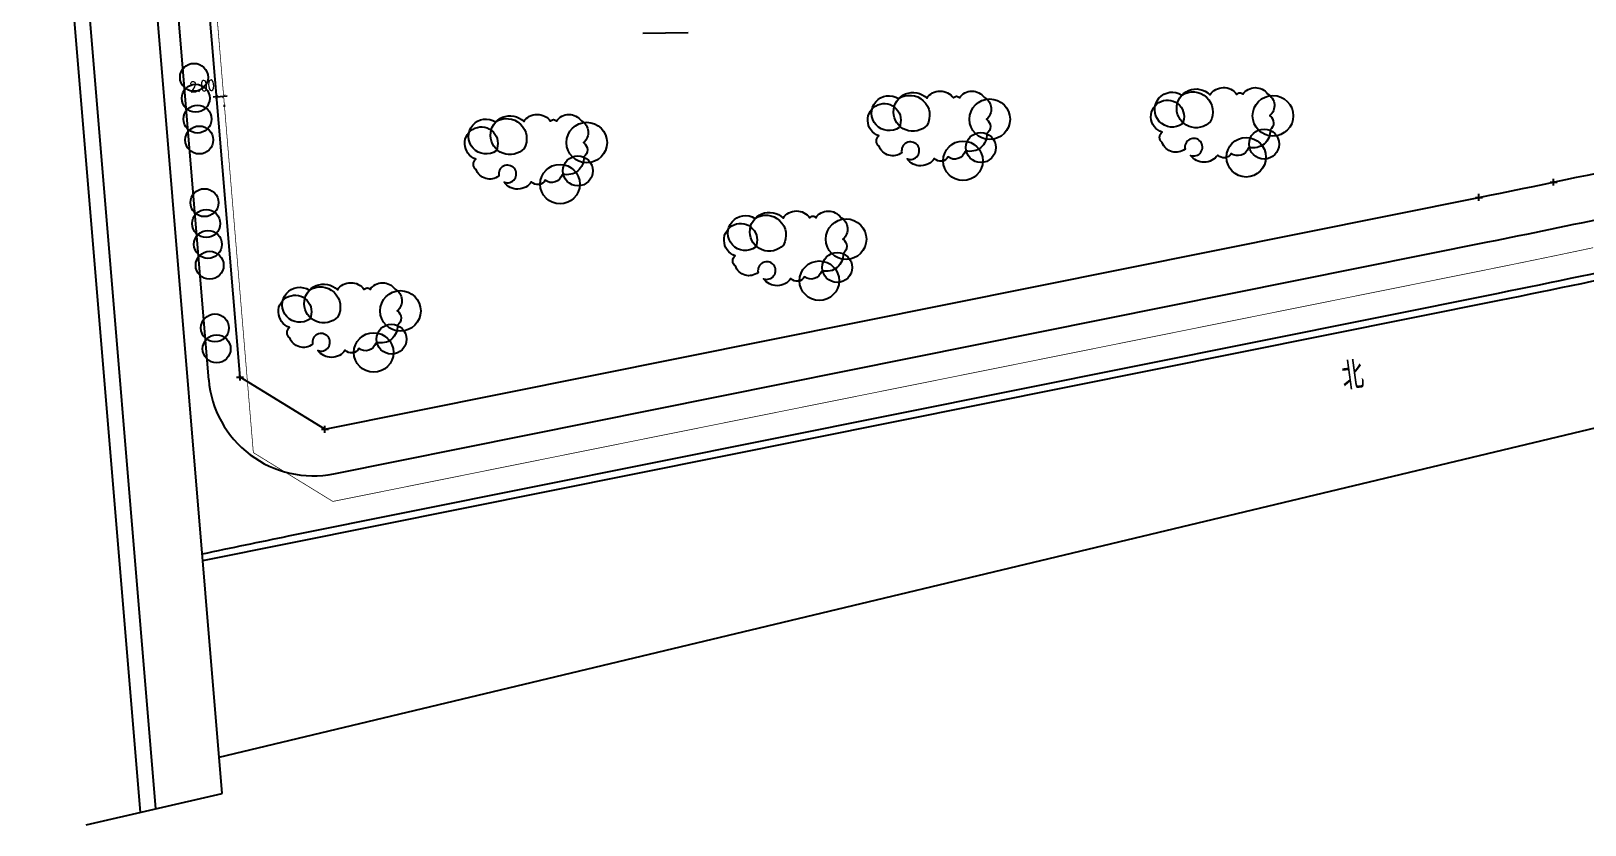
# Model space of a CAD drawing. Extents: x 60102 to 11003895, y 103457 to 3214550.
# Drawn here: x 9503558 to 9948117, y 2322292 to 2549574 of the extents above; entities that cross this region are included whole.
import ezdxf

# ---------------------------------------------------------------- set-up
doc = ezdxf.new("R2010")
doc.units = 0
doc.header["$LTSCALE"] = 10
doc.header["$PDMODE"] = 96
doc.layers.get('0').update_dxf_attribs({"linetype": 'CONTINUOUS', "lineweight": 0})
doc.layers.get('DEFPOINTS').update_dxf_attribs({"linetype": 'CONTINUOUS'})
for name, color, linetype in [('DIM_COOR', 3, 'CONTINUOUS'), ('PUB_DIM', 3, 'CONTINUOUS'), ('ZW-树', 8, 'CONTINUOUS'), ('ZW-道路-缘石', 7, 'CONTINUOUS'), ('ZW-道路-边线', 7, 'CONTINUOUS'), ('其它标注', 7, 'CONTINUOUS'), ('围墙', 6, 'FENCELINE2'), ('绿化', 3, 'CONTINUOUS'), ('道路名称', 7, 'CONTINUOUS')]:
    doc.layers.add(name, color=color, linetype=linetype)
doc.styles.add('DIM_FONT', font='SIMPLEX.shx', dxfattribs={"width": 0.8})
doc.styles.get("Standard").update_dxf_attribs({"font": 'isocp.shx', "width": 0.707, "height": 10, "bigfont": 'intecad.shx'})
doc.linetypes.add('FENCELINE2', pattern='A,0.25,-0.1,[132,ltypeshp.shx,S=0.1,R=0,X=-0.1,Y=0],-0.1,1', length=1.45)
doc.dimstyles.new('DIMN1000', dxfattribs={"dimscale": 10, "dimtxt": 300, "dimasz": 100, "dimexe": 250, "dimexo": 300, "dimgap": 150, "dimtad": 1, "dimlfac": 0.001, "dimzin": 0, "dimdsep": 46, "dimtxsty": 'DIM_FONT', "dimblk": 'ARCHTICK', "dimcen": 0.09, "dimclrt": 7, "dimazin": 2, "dimtfac": 1, "dimtix": 1, "dimtmove": 2, "dimatfit": 3, "dimldrblk": 'ARCHTICK', "dimfxl": 1, "dimtolj": 1, "dimtzin": 0, "dimarcsym": 0})

# ---------------------------------------------------------------- blocks, each defined once
blk = doc.blocks.new('A')
at = {"layer": 'ZW-树', "linetype": 'Continuous'}
blk.add_circle((0, 0), 4, dxfattribs=at)
blk = doc.blocks.new('_ARCHTICK')
at = {"color": 0, "linetype": 'ByBlock', "const_width": 0.15}
blk.add_lwpolyline([(-0.5, -0.5), (0.5, 0.5)], dxfattribs=at)
blk = doc.blocks.new('*D68')
at = {"layer": 'DEFPOINTS', "color": 0, "lineweight": 0}
for p in [(9556662, 2530742), (9558655, 2530908), (9558655, 2530908)]:
    blk.add_point(p, dxfattribs=at)
at = {"layer": 'PUB_DIM', "color": 0, "lineweight": -2}
for p, q in [((9556662, 2530742), (9555666, 2530659)), ((9556662, 2530742), (9558655, 2530908)), ((9558655, 2530908), (9559652, 2530991)), ((9556911, 2527752), (9556870, 2528251)), ((9558904, 2527918), (9558863, 2528417))]:
    blk.add_line(p, q, dxfattribs=at)
at = {"layer": 'PUB_DIM', "color": 0, "lineweight": -2, "xscale": 1000, "yscale": 1000, "zscale": 1000}
for p, rotation in [((9556662, 2530742), 4.758863108214975), ((9558655, 2530908), 184.758863108215)]:
    blk.add_blockref('_ARCHTICK', p, dxfattribs=dict(at, rotation=rotation))
at = {"layer": 'PUB_DIM', "color": 7, "insert": (9552519, 2533859), "char_height": 3000, "attachment_point": 5, "rotation": 4.75886, "style": 'DIM_FONT'}
blk.add_mtext('\\A1;2.00', dxfattribs=at)

msp = doc.modelspace()

# ---------------------------------------------------------------- linework, layer by layer
at = {"layer": 'DIM_COOR', "color": 0}
for p, q in [((9939155.372, 2505314.144), (9939130.558, 2507313.99)), ((9917780.968, 2500936.944), (9917756.154, 2502936.79)), ((9938143.042, 2506301.66), (9940142.888, 2506326.474)), ((9916768.638, 2501924.46), (9918768.484, 2501949.274)), ((9562341.659, 2450497.151), (9564341.505, 2450521.965)), ((9563353.989, 2449509.635), (9563329.175, 2451509.481)), ((9587631.193, 2434585.105), (9587606.378, 2436584.951)), ((9586618.862, 2435572.621), (9588618.708, 2435597.435))]:
    msp.add_line(p, q, dxfattribs=at)
at = {"layer": 'ZW-道路-缘石', "color": 0, "linetype": 'Continuous'}
for p, q in [((9534833.388, 2325873.737), (9503558.261, 2701553.855)), ((9539263.758, 2326897.117), (9508042.748, 2701927.186)), ((9558215.9, 2331274.913), (9537745.398, 2577168.744)), ((9554372.608, 2449762.897), (9543702.641, 2577931.662)), ((9590180.242, 2422839.875), (9920330.017, 2489191.713))]:
    msp.add_line(p, q, dxfattribs=at)
at = {"layer": 'ZW-道路-缘石', "color": 0}
for p, q in [((9557350.494, 2341670.263), (10960111.895, 2677771.467)), ((9519327.09, 2322291.904), (9558215.9, 2331274.913))]:
    msp.add_line(p, q, dxfattribs=at)
at = {"layer": 'ZW-道路-缘石', "color": 0, "linetype": 'Continuous', "flags": 128}
msp.add_lwpolyline([(10347406.453, 2572326.243), (10017049.932, 2494891.537, -0.0079771607), (9923285.544, 2474485.767), (9577152.457, 2404921.683, 0.0031577473), (9552510.634, 2399807.175, 0.0031577473)], format="xyb", dxfattribs=at)
at = {"layer": 'ZW-道路-缘石', "color": 0, "linetype": 'Continuous'}
for centre, radius, start, end in [((9330702.379, 5423028.024), 2992500, 281.363634925, 282.763022902), ((9584269.188, 2452251.768), 30000, 184.758863, 281.36363493)]:
    msp.add_arc(centre, radius, start, end, dxfattribs=at)
at = {"layer": 'ZW-道路-边线', "color": 0}
for p, q in [((9563341.582, 2450509.558), (9552671.615, 2578678.323)), ((9587618.785, 2435585.028), (9917768.561, 2501936.867)), ((9552664.393, 2397960.204), (9923679.615, 2472524.974)), ((9587618.785, 2435585.028), (9563341.582, 2450509.558))]:
    msp.add_line(p, q, dxfattribs=at)
for radius, end in [(2979500, 282.340423327), (3009500, 283.191827145)]:
    msp.add_arc((9330702.379, 5423028.024), radius, 281.363634925, end, dxfattribs=at)
at = {"layer": '其它标注', "color": 0, "ltscale": 3, "flags": 128}
msp.add_lwpolyline([(9691555.417, 2549021.343), (9678618.373, 2548860.82)], dxfattribs=at)
at = {"layer": '围墙', "color": 0, "ltscale": 8000, "extrusion": (1.57759e-08, 5.44788e-10, 1), "const_width": 200, "elevation": 0.152, "flags": 128}
msp.add_lwpolyline([(9542451.662, 2668293.914), (9542451.662, 2668293.914), (9545925.415, 2626566.828), (9546762.364, 2616513.306), (9556555.997, 2556126.038), (9567148.491, 2428887.875), (9589893.732, 2414905.127), (9919272.218, 2481101.956, 0.002675575), (9950479.358, 2487547.737, 0.002675575)], format="xyb", dxfattribs=at)
at = {"layer": '绿化', "color": 0, "ltscale": 3, "elevation": 0, "flags": 128}
for points in [[(9751915.553, 2521995.245, -1.8988187912), (9751768.354, 2530248.666, -0.7881957104), (9759890.673, 2522623.427, -2.470714843), (9759791.638, 2530348.219, -0.52056705), (9767487.271, 2530443.707, -0.52056705), (9769176.866, 2530464.672, -0.52056705), (9776309.631, 2530553.175, -0.52056705), (9776923.458, 2524312.054, -0.52056705), (9776974.006, 2520238.282, -0.52056705), (9771035.578, 2515295.512, -0.52056705), (9770762.492, 2515068.213, -0.52056705), (9765936.976, 2513526.045, -0.52056705), (9762044.103, 2513083.661, -0.52056705), (9754230.235, 2512986.706, 4.0027134702), (9752689.901, 2514790.353, -0.52056705), (9746176.74, 2516639.518, -0.52056705), (9746140.159, 2519587.643, -2.6516264777)], [(9832945.953, 2523000.673, -1.8988187912), (9832798.754, 2531254.095, -0.7881957104), (9840921.073, 2523628.855, -2.470714843), (9840822.038, 2531353.648, -0.52056705), (9848517.671, 2531449.136, -0.52056705), (9850207.265, 2531470.1, -0.52056705), (9857340.031, 2531558.604, -0.52056705), (9857953.858, 2525317.482, -0.52056705), (9858004.405, 2521243.711, -0.52056705), (9852065.978, 2516300.941, -0.52056705), (9851792.892, 2516073.641, -0.52056705), (9846967.376, 2514531.473, -0.52056705), (9843074.503, 2514089.09, -0.52056705), (9835260.635, 2513992.135, 4.0027134702), (9833720.3, 2515795.781, -0.52056705), (9827207.14, 2517644.947, -0.52056705), (9827170.559, 2520593.072, -2.6516264777)], [(9636619.941, 2515315.808, -1.8988187912), (9636472.741, 2523569.229, -0.7881957104), (9644595.06, 2515943.99, -2.470714843), (9644496.026, 2523668.782, -0.52056705), (9652191.658, 2523764.27, -0.52056705), (9653881.253, 2523785.235, -0.52056705), (9661014.018, 2523873.738, -0.52056705), (9661627.845, 2517632.617, -0.52056705), (9661678.393, 2513558.845, -0.52056705), (9655739.966, 2508616.075, -0.52056705), (9655466.88, 2508388.776, -0.52056705), (9650641.363, 2506846.608, -0.52056705), (9646748.49, 2506404.224, -0.52056705), (9638934.622, 2506307.269, 4.0027134702), (9637394.288, 2508110.916, -0.52056705), (9630881.127, 2509960.081, -0.52056705), (9630844.546, 2512908.206, -2.6516264777)], [(9710811.759, 2487671.076, -1.8988187912), (9710664.559, 2495924.497, -0.7881957104), (9718786.879, 2488299.258, -2.470714843), (9718687.844, 2496024.05, -0.52056705), (9726383.477, 2496119.538, -0.52056705), (9728073.071, 2496140.502, -0.52056705), (9735205.836, 2496229.006, -0.52056705), (9735819.663, 2489987.885, -0.52056705), (9735870.211, 2485914.113, -0.52056705), (9729931.784, 2480971.343, -0.52056705), (9729658.698, 2480744.044, -0.52056705), (9724833.182, 2479201.875, -0.52056705), (9720940.308, 2478759.492, -0.52056705), (9713126.44, 2478662.537, 4.0027134702), (9711586.106, 2480466.184, -0.52056705), (9705072.945, 2482315.349, -0.52056705), (9705036.365, 2485263.474, -2.6516264777)], [(9583309.206, 2467135.01, -1.8988187912), (9583162.007, 2475388.431, -0.7881957104), (9591284.326, 2467763.192, -2.470714843), (9591185.291, 2475487.984, -0.52056705), (9598880.924, 2475583.472, -0.52056705), (9600570.518, 2475604.437, -0.52056705), (9607703.283, 2475692.94, -0.52056705), (9608317.111, 2469451.819, -0.52056705), (9608367.658, 2465378.047, -0.52056705), (9602429.231, 2460435.277, -0.52056705), (9602156.145, 2460207.978, -0.52056705), (9597330.629, 2458665.81, -0.52056705), (9593437.755, 2458223.426, -0.52056705), (9585623.888, 2458126.471, 4.0027134702), (9584083.553, 2459930.118, -0.52056705), (9577570.392, 2461779.283, -0.52056705), (9577533.812, 2464727.408, -2.6516264777)], [(9583309.206, 2467135.01, -1.8988187912), (9583162.007, 2475388.431, -0.7881957104), (9591284.326, 2467763.192, -2.470714843), (9591185.291, 2475487.984, -0.52056705), (9598880.924, 2475583.472, -0.52056705), (9600570.518, 2475604.437, -0.52056705), (9607703.283, 2475692.94, -0.52056705), (9608317.111, 2469451.819, -0.52056705), (9608367.658, 2465378.047, -0.52056705), (9602429.231, 2460435.277, -0.52056705), (9602156.145, 2460207.978, -0.52056705), (9597330.629, 2458665.81, -0.52056705), (9593437.755, 2458223.426, -0.52056705), (9585623.888, 2458126.471, 4.0027134702), (9584083.553, 2459930.118, -0.52056705), (9577570.392, 2461779.283, -0.52056705), (9577533.812, 2464727.408, -2.6516264777)]]:
    msp.add_lwpolyline(points, format="xyb", close=True, dxfattribs=at)
at = {"layer": '绿化', "color": 0, "ltscale": 3}
for centre, radius in [((9777831.417, 2524312.474, 0), 5810.919), ((9858861.816, 2525317.903, 0), 5810.919), ((9662535.804, 2517633.037, 0), 5810.919), ((9856321.713, 2517226.651, 0), 4293.078), ((9770183.049, 2512430.279, 0), 5650.585), ((9775291.314, 2516221.223, 0), 4293.078), ((9851213.449, 2513435.708, 0), 5650.585), ((9659995.701, 2509541.786, 0), 4293.078), ((9654887.437, 2505750.842, 0), 5650.585), ((9736727.622, 2489988.305, 0), 5810.919), ((9734187.519, 2481897.053, 0), 4293.078), ((9729079.255, 2478106.11, 0), 5650.585), ((9609225.069, 2469452.239, 0), 5810.919), ((9609225.069, 2469452.239, 0), 5810.919), ((9601576.702, 2457570.045, 0), 5650.585), ((9601576.702, 2457570.045, 0), 5650.585), ((9606684.966, 2461360.988, 0), 4293.078), ((9606684.966, 2461360.988, 0), 4293.078)]:
    msp.add_circle(centre, radius, dxfattribs=at)

# ---------------------------------------------------------------- block references
at = {"layer": 'ZW-树', "color": 0, "linetype": 'Continuous', "xscale": 999.9999999999786, "yscale": 1000, "zscale": 1000, "rotation": 1.97780144332019}
for p in [(9550176.718, 2536325.337), (9550674.493, 2530346.02), (9551172.267, 2524366.704), (9551670.041, 2518387.388), (9553163.364, 2500449.44), (9553661.138, 2494470.124), (9554158.912, 2488490.808), (9554656.686, 2482511.492), (9556150.009, 2464573.544), (9556647.783, 2458594.227)]:
    msp.add_blockref('A', p, dxfattribs=at)

# ---------------------------------------------------------------- texts
at = {"layer": '道路名称', "color": 7, "width": 0.7}
msp.add_text('北', height=8000, rotation=7.76470963, dxfattribs=at).set_placement((9879145.115, 2446601.387))

# ---------------------------------------------------------------- dimensions: what is measured, and where the dimension line sits
at = {"layer": 'PUB_DIM', "color": 0}
dim = msp.add_linear_dim(base=(9558655.392, 2530907.887), p1=(9556662.286, 2530741.962), p2=(9558655.392, 2530907.887), angle=4.75886311, dimstyle='DIMN1000', dxfattribs=at)
dim.commit()
dim.dimension.update_dxf_attribs({"geometry": '*D68', "text_midpoint": (9552518.524, 2533858.931), "dimtype": 161})

doc.saveas('drawing.dxf')
